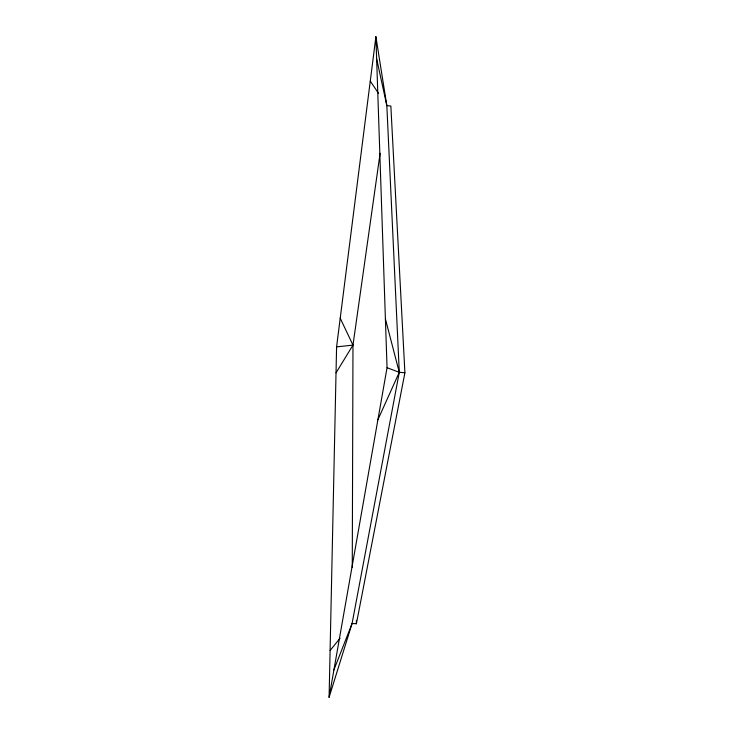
<?xml version="1.0" encoding="UTF-8"?>
<svg xmlns="http://www.w3.org/2000/svg" width="734" height="734" viewBox="0 0 734 734"><rect width="100%" height="100%" fill="white"/><g stroke="black" fill="none" stroke-linecap="round" stroke-linejoin="round"><path stroke-width="1.1" d="M352.265 567.364L352.981 345.108L380.102 153.296M329.098 697.3L336.585 346.879L375.891 36.7L386.836 105.632L399.287 372.303L352.081 623.496L329.098 697.3L387.047 367.716L375.891 36.7M333.915 669.894L352.081 623.496L356.403 623.744L404.902 372.744L390.846 106.026L386.836 105.632L376.634 58.748M377.891 419.765L399.287 372.303L385.396 318.886M336.025 372.863L352.981 345.108L340.218 318.217M330.098 650.489L340.026 638.296M336.585 346.879L352.981 345.108M404.902 372.744L399.287 372.303L387.047 367.716M370.266 81.116L378.551 93.374M356.403 620.313L356.403 623.744"/></g></svg>
